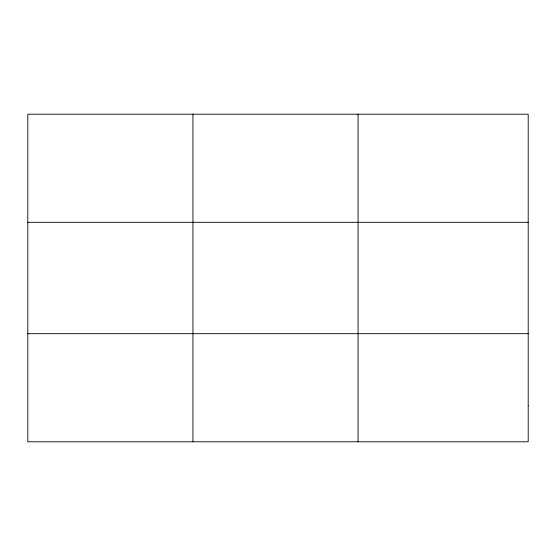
<?xml version="1.0" encoding="UTF-8"?>
<svg xmlns="http://www.w3.org/2000/svg" width="556" height="556" viewBox="0 0 556 556"><rect width="100%" height="100%" fill="white"/><g stroke="black" fill="none" stroke-linecap="round" stroke-linejoin="round"><path stroke-width="0.83" d="M192.932 114.209L192.932 441.791M358.064 114.209L358.064 441.791M27.8 222.31L528.2 222.31M27.8 333.69L528.2 333.69M528.2 405.755L528.2 441.791L27.8 441.791L27.8 114.209L528.2 114.209L528.2 405.755"/></g></svg>
